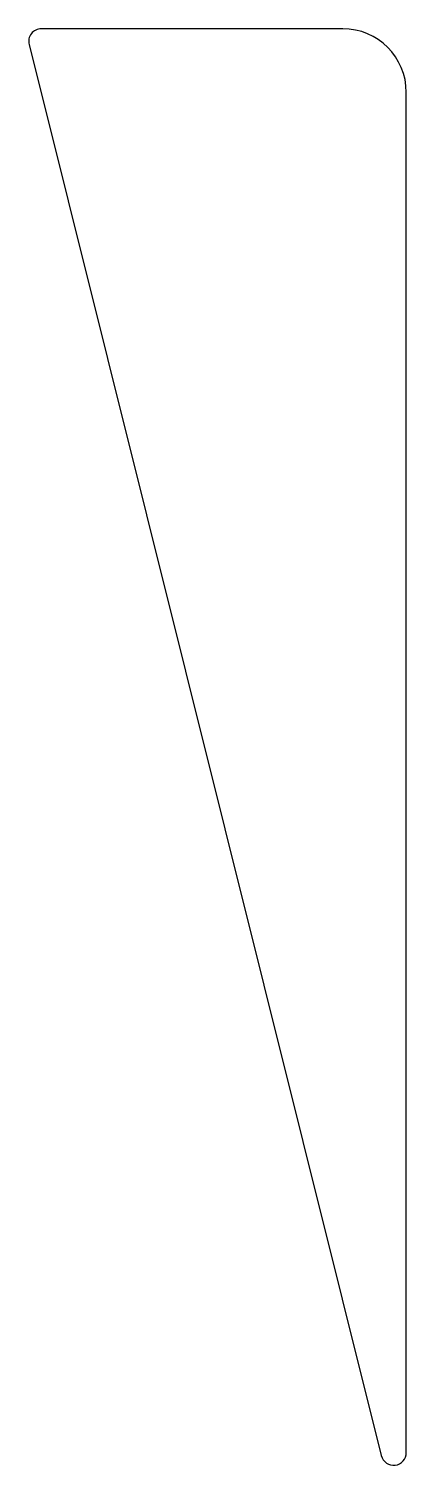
# Model space of a CAD drawing. Header units: millimetres. Extents: x -23.4 to -4.5, y 50.8 to 122.5.
import ezdxf

# ---------------------------------------------------------------- set-up
doc = ezdxf.new("R2010")
doc.units = ezdxf.units.MM

msp = doc.modelspace()

# ---------------------------------------------------------------- linework, layer by layer
at = {"color": 7, "linetype": 'Continuous', "lineweight": 25}
for p, q in [((-7.671, 122.504), (-22.733, 122.504)), ((-23.349, 121.715), (-5.747, 51.308)), ((-4.496, 51.462), (-4.496, 119.329))]:
    msp.add_line(p, q, dxfattribs=at)
for centre, radius, start, end in [((-22.733, 121.869), 0.635, 90, 194.03624), ((-7.671, 119.329), 3.175, 0, 90), ((-5.131, 51.462), 0.635, 194.03624, 0)]:
    msp.add_arc(centre, radius, start, end, dxfattribs=at)

doc.saveas('drawing.dxf')
